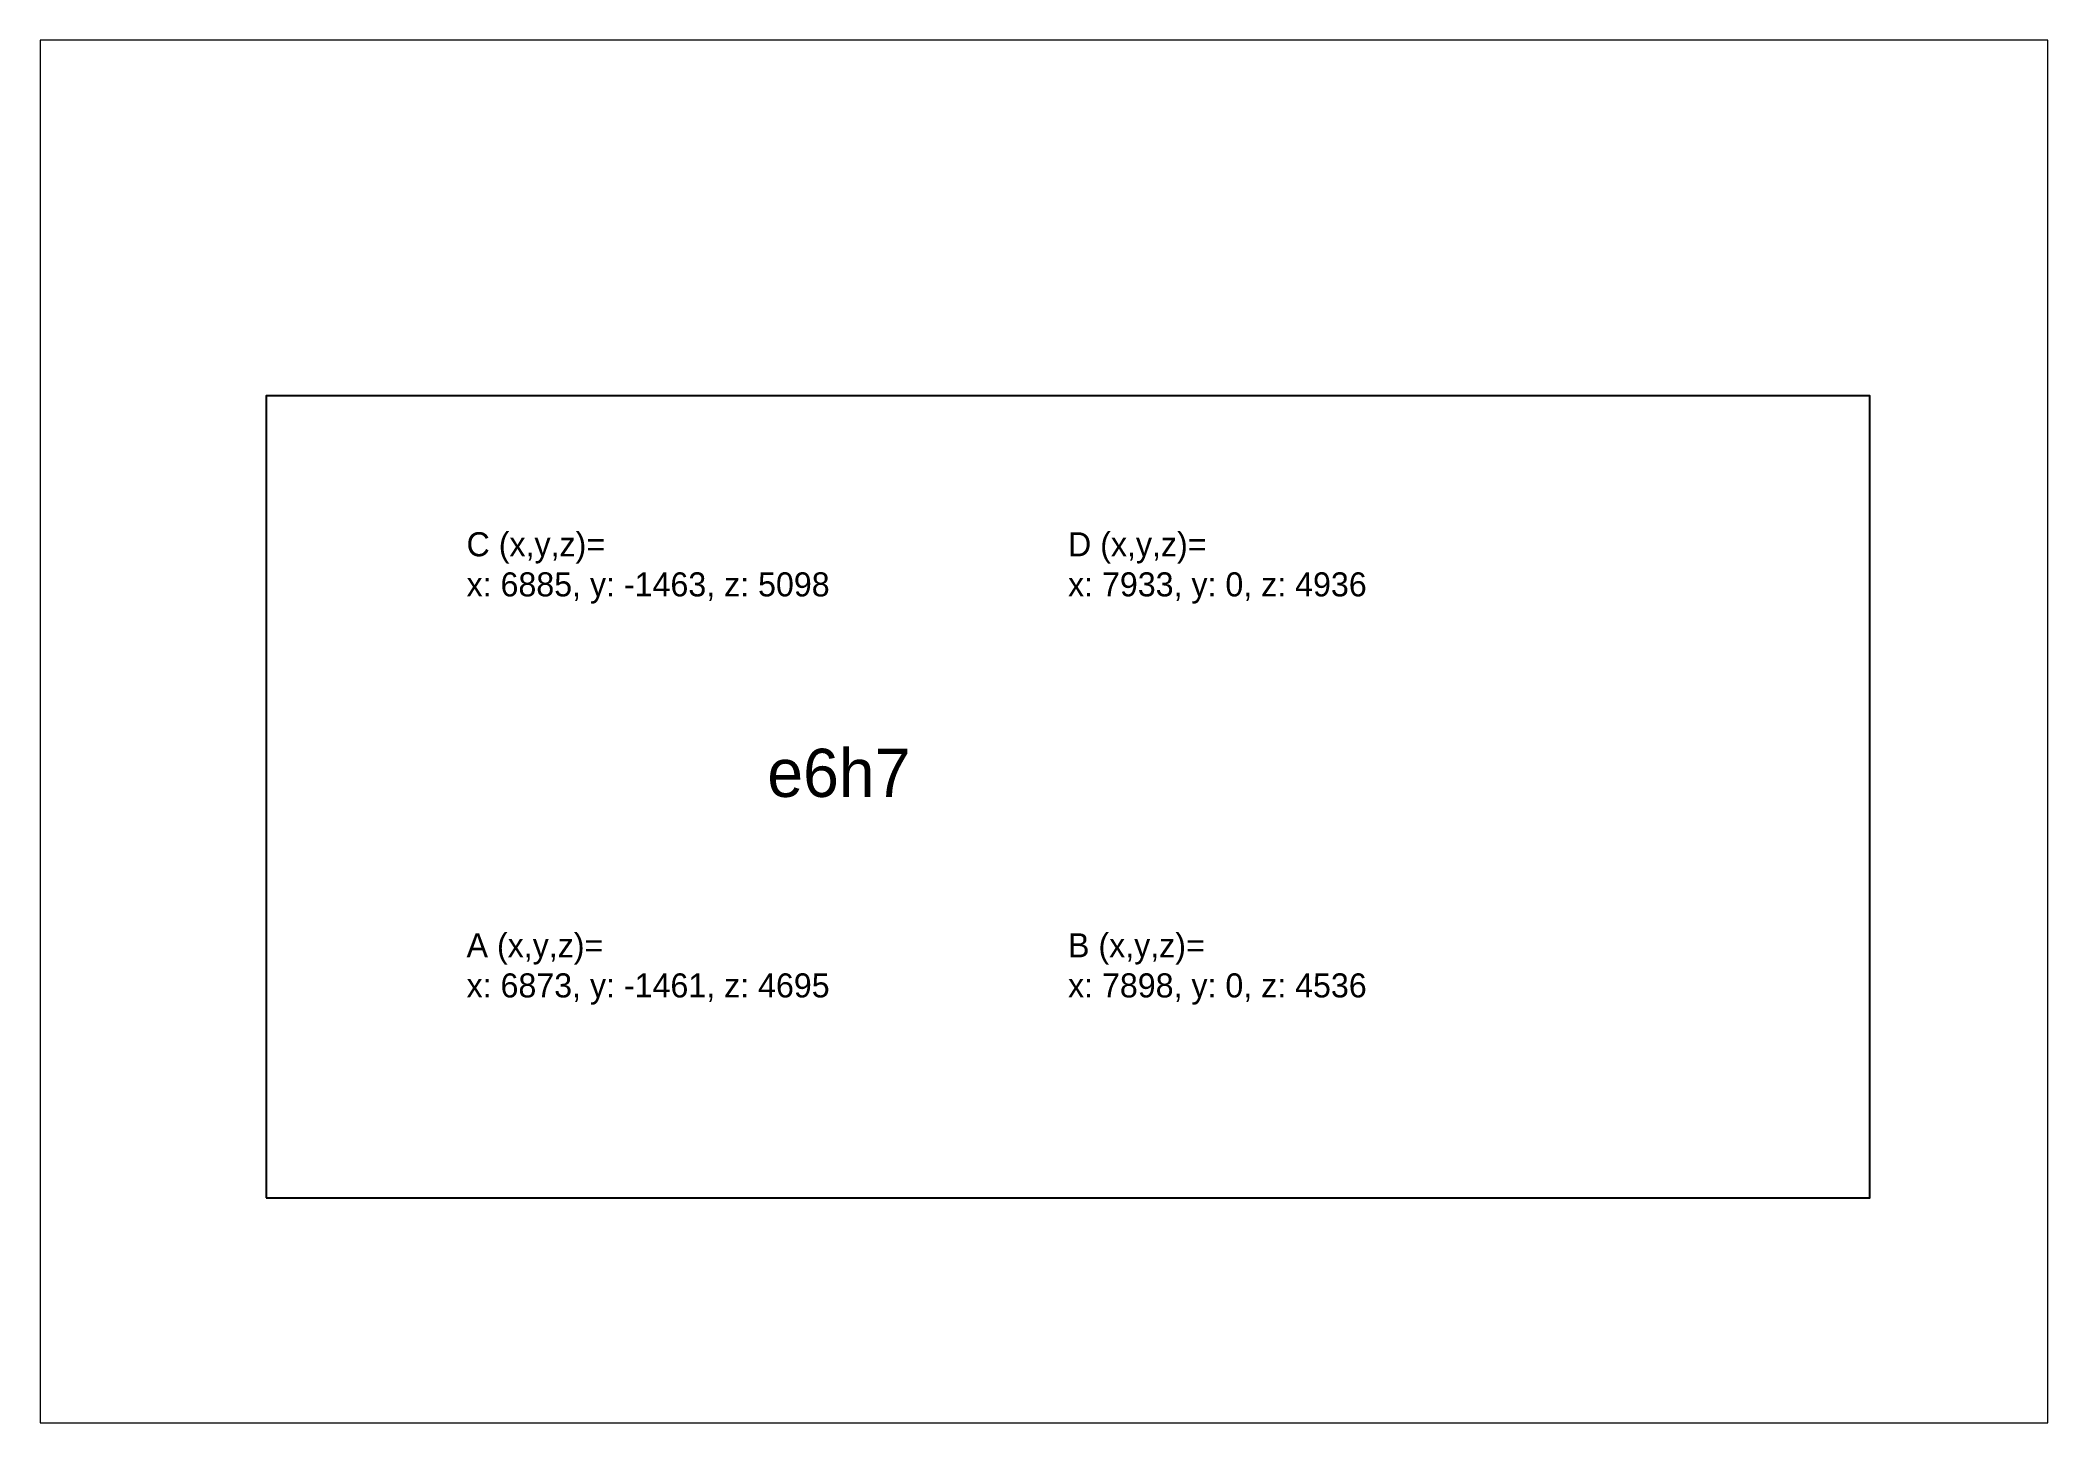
# Paper-space layout 'Layout3-Layout1' of a CAD drawing. Extents: x 0 to 286, y 0 to 197.
# The model-space entities are those that its viewports show. They can reach past a viewport. Long polylines and large blocks are cut down to what shows.
import ezdxf

# ---------------------------------------------------------------- set-up
doc = ezdxf.new("R2010")
doc.units = 0
doc.header["$MEASUREMENT"] = 0
doc.layers.add('08-text.topRing', color=7, linetype='CONTINUOUS')
doc.layers.add('50_RING_TOP_PLINES', color=1, linetype='CONTINUOUS')

msp = doc.modelspace()

# ---------------------------------------------------------------- linework, layer by layer
at = {"layer": '08-text.topRing', "linetype": 'Continuous'}
msp.add_lwpolyline([(12635.12515176725, -3810.701261993687), (13435.12515176725, -3810.701261993687), (13435.12515176725, -3410.701261993687), (12635.12515176725, -3410.701261993687)], close=True, dxfattribs=at)
at = {"layer": '50_RING_TOP_PLINES', "extrusion": (1, 4.590268052814816e-15, 1.665334536937734e-16)}
msp.add_lwpolyline([(-3296.370048571129, -117.0262975699685), (-2910.701261993747, 0.02857350414693719), (-2910.701261993746, -1866.695885784328), (-3296.370048571129, -117.0262975699685)], dxfattribs=at)

# ---------------------------------------------------------------- texts
at = {"layer": '08-text.topRing', "linetype": 'Continuous'}
for s, height, p in [('C (x,y,z)=', 12, (12735.12515176725, -3490.701261993687)), ('D (x,y,z)=', 12, (13035.12515176725, -3490.701261993687)), ('x: 6885, y: -1463, z: 5098', 12, (12735.12515176725, -3510.701261993687)), ('x: 7933, y: 0, z: 4936', 12, (13035.12515176725, -3510.701261993687)), ('e6h7', 24, (12885.12515176725, -3610.701261993687)), ('A (x,y,z)=', 12, (12735.12515176725, -3690.701261993687)), ('B (x,y,z)=', 12, (13035.12515176725, -3690.701261993687)), ('x: 6873, y: -1461, z: 4695', 12, (12735.12515176725, -3710.701261993687)), ('x: 7898, y: 0, z: 4536', 12, (13035.12515176725, -3710.701261993687))]:
    msp.add_text(s, height=height, dxfattribs=at).set_placement(p)

psp = doc.layouts.new('Layout3-Layout1')

# ---------------------------------------------------------------- viewports
at = {"layer": '50_RING_TOP_PLINES', "linetype": 'Continuous'}
psp.add_viewport(center=(142.8320582910916, 98.33560024045269), size=(285.5697720341263, 196.6430719000412), view_center_point=(13023.13864355192, -3578.080430204851), view_height=689.5767192532163, dxfattribs=at)

doc.saveas('drawing.dxf')
